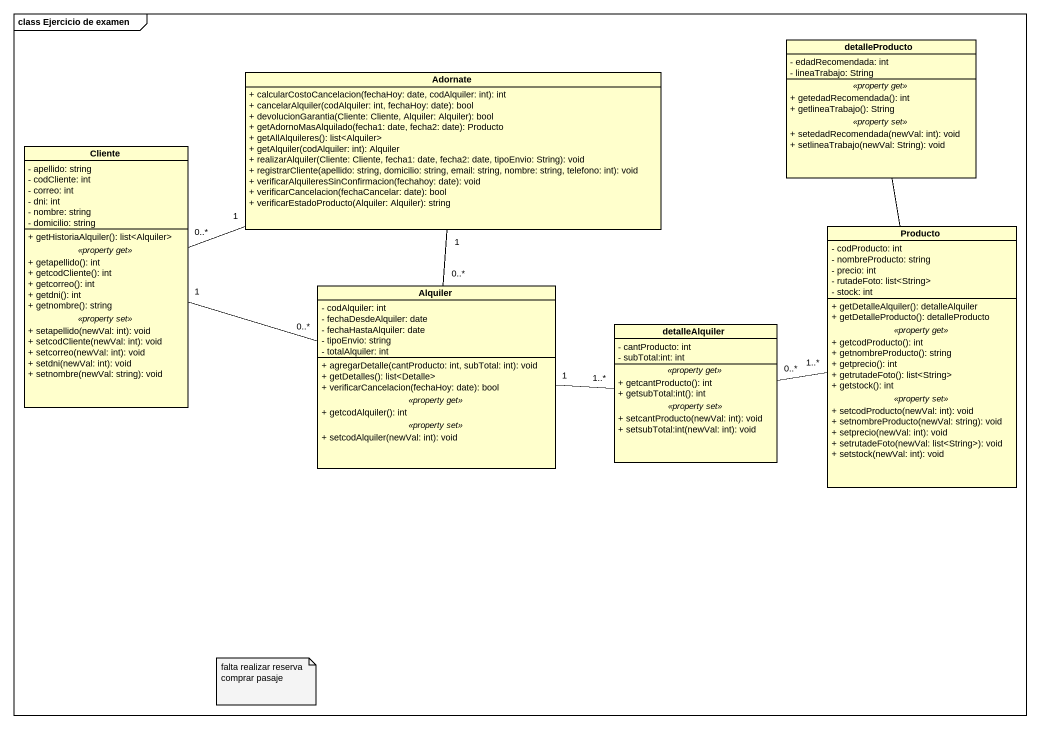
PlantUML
@startuml
mainframe class Ejercicio de examen
hide circle
hide empty members
skinparam classAttributeIconSize 0
class detalleProducto {
  - edadRecomendada: int
  - lineaTrabajo: String
  .. <<property get>> ..
  + getedadRecomendada(): int
  + getlineaTrabajo(): String
  .. <<property set>> ..
  + setedadRecomendada(newVal: int): void
  + setlineaTrabajo(newVal: String): void
}
class Adornate {
  + calcularCostoCancelacion(fechaHoy: date, codAlquiler: int): int
  + cancelarAlquiler(codAlquiler: int, fechaHoy: date): bool
  + devolucionGarantia(Cliente: Cliente, Alquiler: Alquiler): bool
  + getAdornoMasAlquilado(fecha1: date, fecha2: date): Producto
  + getAllAlquileres(): list<Alquiler>
  + getAlquiler(codAlquiler: int): Alquiler
  + realizarAlquiler(Cliente: Cliente, fecha1: date, fecha2: date, tipoEnvio: String): void
  + registrarCliente(apellido: string, domicilio: string, email: string, nombre: string, telefono: int): void
  + verificarAlquileresSinConfirmacion(fechahoy: date): void
  + verificarCancelacion(fechaCancelar: date): bool
  + verificarEstadoProducto(Alquiler: Alquiler): string
}
class Cliente {
  - apellido: string
  - codCliente: int
  - correo: int
  - dni: int
  - nombre: string
  - domicilio: string
  --
  + getHistoriaAlquiler(): list<Alquiler>
  .. <<property get>> ..
  + getapellido(): int
  + getcodCliente(): int
  + getcorreo(): int
  + getdni(): int
  + getnombre(): string
  .. <<property set>> ..
  + setapellido(newVal: int): void
  + setcodCliente(newVal: int): void
  + setcorreo(newVal: int): void
  + setdni(newVal: int): void
  + setnombre(newVal: string): void
}
class Producto {
  - codProducto: int
  - nombreProducto: string
  - precio: int
  - rutadeFoto: list<String>
  - stock: int
  --
  + getDetalleAlquiler(): detalleAlquiler
  + getDetalleProducto(): detalleProducto
  .. <<property get>> ..
  + getcodProducto(): int
  + getnombreProducto(): string
  + getprecio(): int
  + getrutadeFoto(): list<String>
  + getstock(): int
  .. <<property set>> ..
  + setcodProducto(newVal: int): void
  + setnombreProducto(newVal: string): void
  + setprecio(newVal: int): void
  + setrutadeFoto(newVal: list<String>): void
  + setstock(newVal: int): void
}
class Alquiler {
  - codAlquiler: int
  - fechaDesdeAlquiler: date
  - fechaHastaAlquiler: date
  - tipoEnvio: string
  - totalAlquiler: int
  --
  + agregarDetalle(cantProducto: int, subTotal: int): void
  + getDetalles(): list<Detalle>
  + verificarCancelacion(fechaHoy: date): bool
  .. <<property get>> ..
  + getcodAlquiler(): int
  .. <<property set>> ..
  + setcodAlquiler(newVal: int): void
}
class detalleAlquiler {
  - cantProducto: int
  - subTotal:int: int
  .. <<property get>> ..
  + getcantProducto(): int
  + getsubTotal:int(): int
  .. <<property set>> ..
  + setcantProducto(newVal: int): void
  + setsubTotal:int(newVal: int): void
}
Cliente "0..*" -right- "1" Adornate
Cliente "1" -right- "0..*" Alquiler
Producto -up- detalleProducto
Alquiler "0..*" -up- "1" Adornate
Alquiler "1" -right- "1..*" detalleAlquiler
detalleAlquiler "0..*" -right- "1..*" Producto
note as N1
  falta realizar reserva comprar pasaje
end note
@enduml
